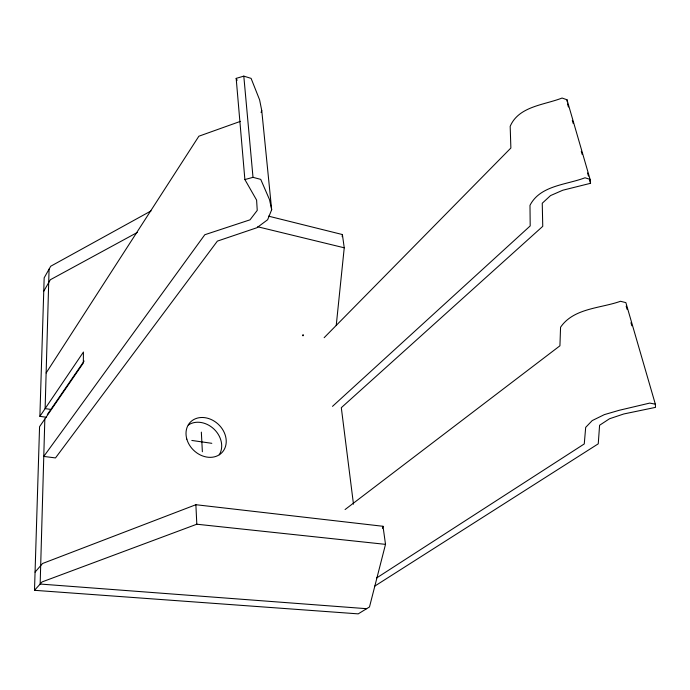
<?xml version="1.0" encoding="UTF-8"?>
<svg xmlns="http://www.w3.org/2000/svg" width="690" height="690" viewBox="0 0 690 690"><rect width="100%" height="100%" fill="white"/><g stroke="black" fill="none" stroke-linecap="round" stroke-linejoin="round"><path stroke-width="1.03" d="M44.833 419.028L40.158 584.042L366.649 608.692M49.076 269.152L45.126 408.601L50.853 409.446M35.061 572.114L42.582 563.489L195.882 504.718L383.002 526.28L385.512 544.358L369.495 606.941L358.222 613.867L34.5 590.312L39.563 426.696L83.335 363.009L83.43 352.047L39.882 416.346L46.23 417.26M39.882 416.346L44.169 277.811L50.741 266.219L151.041 210.916M342.188 236.687L342.395 234.54L268.488 216.143M336.237 325.404L344.241 247.796L342.395 234.54M382.493 528.368L383.002 526.28M261.079 112.487L261.752 110.572L259.604 99.852L251.1 78.384L243.803 76.133L236.178 78.375L244.881 179.555L256.602 200.091L257.241 210.39L250.004 219.834L204.809 234.729L43.772 456.435L55.493 457.927L217.376 241.112L256.887 227.735L267.642 219.731L271.67 209.726L261.752 110.572M43.755 291.206L50.37 279.726L137.301 232.452M46.135 372.98L198.867 136.215L240.413 121.362M47.308 414.612L84.102 361.025M34.5 590.312L42.073 581.92L196.814 524.219L385.512 544.358M302.686 335.607L303.281 334.978M324.145 337.695L510.876 148.022L510.177 126.356C518.707 106.182 544.289 105.053 562.057 98.04L566.99 99.757L590.097 179.374L590.554 183.299L562.816 190.216L550.525 195.589L542.245 203.248L542.754 226.337L341.309 407.687L353.478 504.183M332.502 406.358L530.196 225.923L529.989 205.327C540.21 185.325 566.412 184.894 584.982 177.779L590.097 179.374M345.078 509.539L559.926 345.802L560.565 327.233C573.701 307.99 600.533 308.421 620.491 301.28L625.873 302.625L655.353 404.193L655.5 407.376L623.76 413.974L609.511 418.761L599.593 425.256L598.247 443.825L374.704 586.146M376.619 577.961L584.266 443.937L585.689 427.369L592.201 420.589L604.388 414.612L619.172 410.3L649.756 403.081L655.353 404.193M244.881 179.555L253.006 177.339L260.734 179.383L269.514 199.617L271.67 209.726M191.82 440.453L211.804 443.316M257.767 226.786L344.241 247.796M236.178 78.375L237.153 80.273M567.525 103.88L568.422 106.976M572.312 120.388L573.209 123.475M581.282 151.326L582.179 154.422M587.561 172.983L588.458 176.079M589.657 180.202L590.554 183.299M626.166 306.188L627.063 309.284M630.953 322.704L631.859 325.801M566.99 99.757L567.258 101.818M302.919 334.754L303.039 335.832M243.803 76.133L253.006 177.339M201.342 432.13L202.368 451.752M195.882 504.718L196.814 524.219M188.327 425.006A21.778 17.871 43.7 0 1 214.107 429.206A21.778 17.871 43.7 0 1 219.256 454.77M186.835 439.159A21.933 17.914 43.7 0 0 220.722 453.735A21.933 17.914 43.7 0 0 210.812 419.348A21.933 17.914 43.7 0 0 186.835 439.159"/></g></svg>
